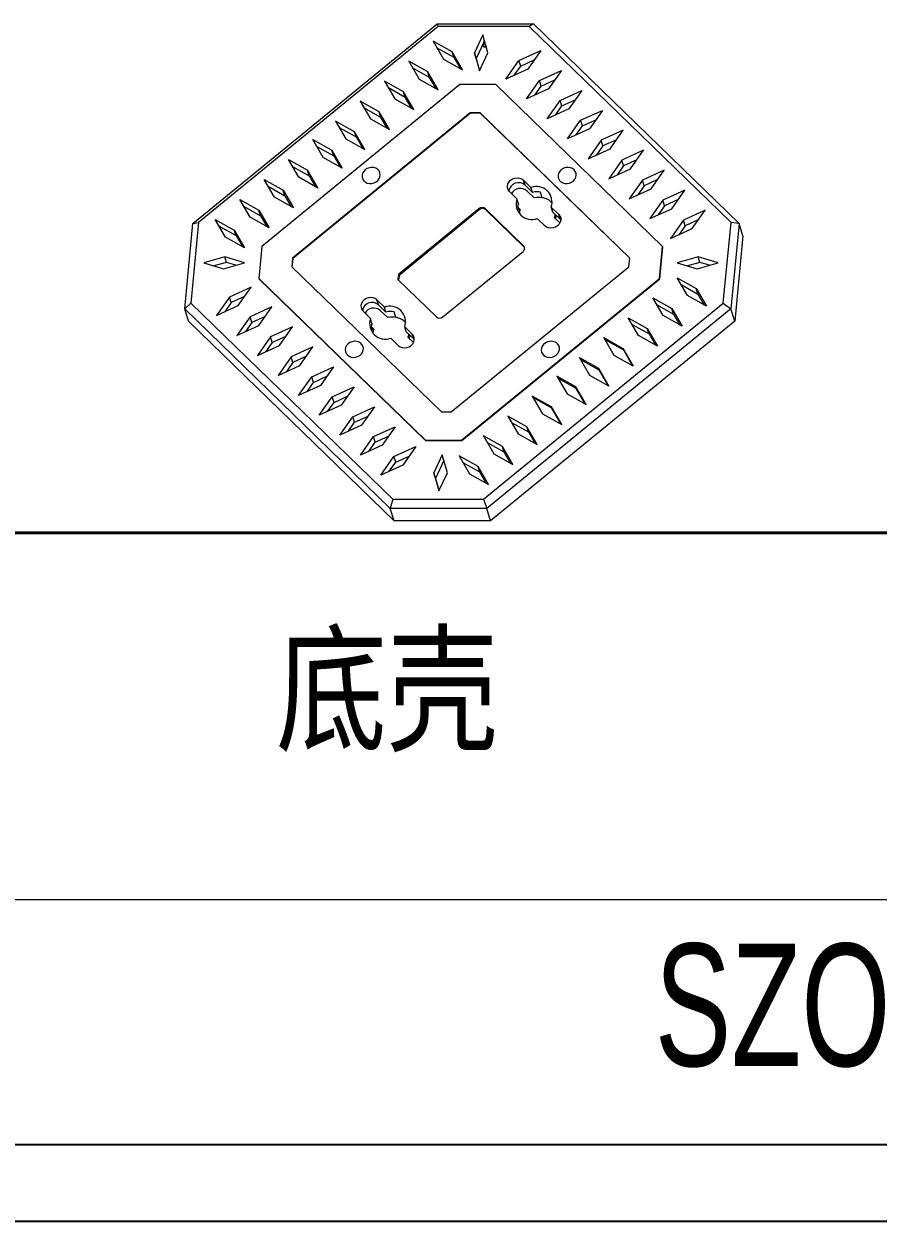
# Model space of a CAD drawing. Header units: inches. Extents: x 1584 to 2535, y 573 to 885.
# Drawn here: x 2353.6 to 2436.6, y 573 to 689.3 of the extents above; entities that cross this region are included whole.
import ezdxf

# ---------------------------------------------------------------- set-up
doc = ezdxf.new("R2010")
doc.units = ezdxf.units.IN
doc.layers.add('文字', color=81, linetype='Continuous')
doc.layers.add('粗实线', color=7, linetype='Continuous', lineweight=30)
doc.layers.add('细实线', color=3, linetype='Continuous', lineweight=9)
doc.styles.add('宋体', font='', dxfattribs={"width": 0.8, "height": 3.5})
doc.styles.add('长仿宋', font='', dxfattribs={"width": 0.7, "height": 4})
doc.styles.get('宋体').set_extended_font_data('SimSun')
doc.styles.get('长仿宋').set_extended_font_data('SimSun')

msp = doc.modelspace()

# ---------------------------------------------------------------- linework, layer by layer
at = {"color": 7, "linetype": 'Continuous', "lineweight": 15}
for p, q in [((2370.049, 669.874), (2393.758, 689.253)), ((2393.874, 688.992), (2370.585, 669.957)), ((2393.758, 689.253), (2393.874, 688.992)), ((2393.758, 689.253), (2403.118, 689.252)), ((2402.685, 688.992), (2393.874, 688.992)), ((2403.118, 689.252), (2402.685, 688.992)), ((2422.297, 669.954), (2402.685, 688.992)), ((2403.118, 689.252), (2423.085, 669.871)), ((2393.385, 687.572), (2394.387, 685.842)), ((2395.234, 686.534), (2393.385, 687.572)), ((2398.204, 688.209), (2397.372, 686.447)), ((2398.32, 687.552), (2397.542, 685.903)), ((2398.695, 686.447), (2398.204, 688.209)), ((2398.273, 687.064), (2398.334, 687.688)), ((2398.334, 687.688), (2398.343, 687.709)), ((2395.404, 685.99), (2393.77, 686.907)), ((2396.237, 684.803), (2395.234, 686.534)), ((2395.404, 685.99), (2395.234, 686.534)), ((2397.372, 686.447), (2397.863, 684.685)), ((2397.542, 685.903), (2397.372, 686.447)), ((2397.863, 684.685), (2398.695, 686.447)), ((2398.294, 686.999), (2398.273, 687.064)), ((2398.494, 687.064), (2398.273, 687.064)), ((2398.514, 686.999), (2398.294, 686.999)), ((2398.501, 687.142), (2398.494, 687.064)), ((2398.514, 686.999), (2398.494, 687.064)), ((2398.521, 687.071), (2398.514, 686.999)), ((2401.705, 685.703), (2403.827, 686.672)), ((2403.827, 686.672), (2402.561, 684.872)), ((2391.014, 685.634), (2392.016, 683.904)), ((2392.863, 684.596), (2391.014, 685.634)), ((2394.387, 685.842), (2396.237, 684.803)), ((2396.021, 684.925), (2395.404, 685.99)), ((2397.542, 685.903), (2397.875, 684.709)), ((2400.44, 683.903), (2401.705, 685.703)), ((2401.254, 684.275), (2401.875, 685.159)), ((2401.875, 685.159), (2401.705, 685.703)), ((2401.875, 685.159), (2403.182, 685.756)), ((2393.033, 684.052), (2391.399, 684.969)), ((2392.016, 683.904), (2393.866, 682.866)), ((2393.866, 682.866), (2392.863, 684.596)), ((2393.033, 684.052), (2392.863, 684.596)), ((2393.65, 682.987), (2393.033, 684.052)), ((2402.561, 684.872), (2400.44, 683.903)), ((2403.702, 683.765), (2405.824, 684.734)), ((2405.824, 684.734), (2404.558, 682.934)), ((2395.962, 683.358), (2376.742, 667.648)), ((2388.643, 683.696), (2389.645, 681.966)), ((2390.492, 682.658), (2388.643, 683.696)), ((2390.662, 682.114), (2389.028, 683.031)), ((2399.473, 683.358), (2395.962, 683.358)), ((2415.659, 667.647), (2399.473, 683.358)), ((2402.436, 681.965), (2403.702, 683.765)), ((2404.558, 682.934), (2402.436, 681.965)), ((2403.251, 682.337), (2403.872, 683.221)), ((2403.872, 683.221), (2403.702, 683.765)), ((2403.872, 683.221), (2405.179, 683.818)), ((2405.699, 681.827), (2407.82, 682.796)), ((2407.82, 682.796), (2406.555, 680.996)), ((2386.272, 681.758), (2387.274, 680.028)), ((2388.121, 680.72), (2386.272, 681.758)), ((2389.645, 681.966), (2391.495, 680.928)), ((2391.495, 680.928), (2390.492, 682.658)), ((2390.662, 682.114), (2390.492, 682.658)), ((2391.279, 681.049), (2390.662, 682.114)), ((2404.433, 680.027), (2405.699, 681.827)), ((2405.869, 681.282), (2405.699, 681.827)), ((2405.869, 681.282), (2407.176, 681.879)), ((2396.977, 680.617), (2379.721, 666.513)), ((2396.99, 680.574), (2379.734, 666.47)), ((2388.291, 680.176), (2386.657, 681.093)), ((2389.124, 678.99), (2388.121, 680.72)), ((2388.291, 680.176), (2388.121, 680.72)), ((2397.929, 680.617), (2396.977, 680.617)), ((2396.977, 680.617), (2396.99, 680.574)), ((2397.943, 680.574), (2396.99, 680.574)), ((2412.461, 666.512), (2397.929, 680.617)), ((2397.929, 680.617), (2397.943, 680.574)), ((2412.459, 666.484), (2397.943, 680.574)), ((2406.555, 680.996), (2404.433, 680.027)), ((2405.247, 680.399), (2405.869, 681.282)), ((2407.696, 679.889), (2409.817, 680.858)), ((2409.817, 680.858), (2408.551, 679.058)), ((2383.901, 679.821), (2384.904, 678.09)), ((2385.75, 678.782), (2383.901, 679.821)), ((2387.274, 680.028), (2389.124, 678.99)), ((2388.908, 679.111), (2388.291, 680.176)), ((2406.43, 678.089), (2407.696, 679.889)), ((2407.244, 678.461), (2407.865, 679.344)), ((2407.865, 679.344), (2407.696, 679.889)), ((2407.865, 679.344), (2409.173, 679.941)), ((2381.699, 678.021), (2383.549, 676.983)), ((2382.702, 676.291), (2381.699, 678.021)), ((2385.92, 678.238), (2384.286, 679.155)), ((2384.904, 678.09), (2386.753, 677.052)), ((2386.753, 677.052), (2385.75, 678.782)), ((2385.92, 678.238), (2385.75, 678.782)), ((2386.537, 677.173), (2385.92, 678.238)), ((2408.551, 679.058), (2406.43, 678.089)), ((2411.814, 678.919), (2409.692, 677.95)), ((2410.548, 677.12), (2411.814, 678.919)), ((2382.085, 677.356), (2383.719, 676.438)), ((2383.549, 676.983), (2384.552, 675.252)), ((2383.719, 676.438), (2383.549, 676.983)), ((2409.692, 677.95), (2408.427, 676.151)), ((2408.427, 676.151), (2410.548, 677.12)), ((2409.862, 677.406), (2409.241, 676.523)), ((2409.862, 677.406), (2409.692, 677.95)), ((2411.169, 678.003), (2409.862, 677.406)), ((2413.81, 676.981), (2411.689, 676.012)), ((2412.545, 675.182), (2413.81, 676.981)), ((2379.328, 676.083), (2381.178, 675.045)), ((2380.331, 674.353), (2379.328, 676.083)), ((2384.552, 675.252), (2382.702, 676.291)), ((2383.719, 676.438), (2384.336, 675.373)), ((2411.689, 676.012), (2410.423, 674.213)), ((2411.859, 675.468), (2411.689, 676.012)), ((2413.166, 676.065), (2411.859, 675.468)), ((2379.714, 675.418), (2381.348, 674.5)), ((2381.178, 675.045), (2382.181, 673.314)), ((2381.348, 674.5), (2381.178, 675.045)), ((2410.423, 674.213), (2412.545, 675.182)), ((2411.859, 675.468), (2411.238, 674.585)), ((2415.807, 675.043), (2413.686, 674.074)), ((2414.541, 673.244), (2415.807, 675.043)), ((2376.957, 674.145), (2378.807, 673.107)), ((2377.96, 672.415), (2376.957, 674.145)), ((2377.343, 673.48), (2378.977, 672.563)), ((2382.181, 673.314), (2380.331, 674.353)), ((2381.348, 674.5), (2381.965, 673.435)), ((2402.143, 674.075), (2402.866, 673.373)), ((2402.292, 673.596), (2402.143, 674.075)), ((2402.292, 673.596), (2403.015, 672.894)), ((2403.015, 672.894), (2402.866, 673.373)), ((2413.686, 674.074), (2412.42, 672.275)), ((2413.856, 673.53), (2413.234, 672.647)), ((2413.856, 673.53), (2413.686, 674.074)), ((2415.163, 674.127), (2413.856, 673.53)), ((2374.586, 672.207), (2376.436, 671.169)), ((2375.589, 670.477), (2374.586, 672.207)), ((2379.81, 671.376), (2377.96, 672.415)), ((2378.807, 673.107), (2379.81, 671.376)), ((2378.977, 672.563), (2378.807, 673.107)), ((2378.977, 672.563), (2379.594, 671.498)), ((2401.511, 672.265), (2400.788, 672.967)), ((2401.661, 671.786), (2401.511, 672.265)), ((2402.462, 673.052), (2403.185, 672.349)), ((2403.974, 672.375), (2403.804, 672.919)), ((2412.42, 672.275), (2414.541, 673.244)), ((2417.804, 673.105), (2415.682, 672.136)), ((2416.538, 671.305), (2417.804, 673.105)), ((2374.972, 671.542), (2376.606, 670.625)), ((2376.436, 671.169), (2377.439, 669.438)), ((2376.606, 670.625), (2376.436, 671.169)), ((2397.82, 671.306), (2390.029, 664.939)), ((2397.854, 671.197), (2390.063, 664.83)), ((2397.854, 671.197), (2397.82, 671.306)), ((2402.152, 667.707), (2398.444, 671.306)), ((2398.444, 671.306), (2398.477, 671.197)), ((2402.186, 667.598), (2398.477, 671.197)), ((2401.79, 671.129), (2401.559, 671.354)), ((2401.83, 671.242), (2401.576, 671.489)), ((2404.842, 671.454), (2405.565, 670.752)), ((2404.992, 670.975), (2404.842, 671.454)), ((2415.682, 672.136), (2414.417, 670.337)), ((2414.417, 670.337), (2416.538, 671.305)), ((2415.852, 671.592), (2415.231, 670.708)), ((2415.852, 671.592), (2415.682, 672.136)), ((2417.159, 672.189), (2415.852, 671.592)), ((2419.8, 671.167), (2417.679, 670.198)), ((2418.535, 669.367), (2419.8, 671.167)), ((2369.247, 661.568), (2370.049, 669.874)), ((2370.585, 669.957), (2369.83, 662.138)), ((2370.049, 669.874), (2370.585, 669.957)), ((2372.215, 670.269), (2374.065, 669.231)), ((2373.218, 668.539), (2372.215, 670.269)), ((2377.439, 669.438), (2375.589, 670.477)), ((2376.606, 670.625), (2377.223, 669.56)), ((2404.211, 669.645), (2403.487, 670.347)), ((2404.992, 670.975), (2405.715, 670.273)), ((2405.161, 670.431), (2405.687, 669.921)), ((2405.715, 670.273), (2405.565, 670.752)), ((2405.715, 670.273), (2405.772, 670.211)), ((2417.679, 670.198), (2416.413, 668.398)), ((2417.849, 669.654), (2417.679, 670.198)), ((2419.156, 670.251), (2417.849, 669.654)), ((2421.542, 662.135), (2422.297, 669.954)), ((2423.085, 669.871), (2422.283, 661.565)), ((2423.085, 669.871), (2422.297, 669.954)), ((2423.458, 668.674), (2423.085, 669.871)), ((2372.601, 669.604), (2374.235, 668.687)), ((2374.065, 669.231), (2375.068, 667.501)), ((2374.235, 668.687), (2374.065, 669.231)), ((2416.413, 668.398), (2418.535, 669.367)), ((2417.849, 669.654), (2417.228, 668.77)), ((2375.068, 667.501), (2373.218, 668.539)), ((2374.235, 668.687), (2374.852, 667.622)), ((2376.742, 667.648), (2376.441, 664.532)), ((2402.186, 667.598), (2402.152, 667.707)), ((2415.358, 664.531), (2415.659, 667.647)), ((2415.372, 664.487), (2415.673, 667.603)), ((2415.659, 667.647), (2415.673, 667.603)), ((2423.458, 668.674), (2422.656, 660.368)), ((2373.132, 666.634), (2371.09, 666.047)), ((2375.061, 666.047), (2373.132, 666.634)), ((2373.302, 666.09), (2373.132, 666.634)), ((2379.721, 666.513), (2379.639, 665.668)), ((2379.734, 666.47), (2379.655, 665.652)), ((2379.721, 666.513), (2379.734, 666.47)), ((2394.308, 660.786), (2402.098, 667.153)), ((2412.38, 665.666), (2412.461, 666.512)), ((2419.109, 666.632), (2417.067, 666.045)), ((2421.038, 666.045), (2419.109, 666.632)), ((2419.279, 666.088), (2419.109, 666.632)), ((2371.09, 666.047), (2373.019, 665.46)), ((2373.302, 666.09), (2372.092, 665.742)), ((2373.019, 665.46), (2375.061, 666.047)), ((2374.229, 665.808), (2373.302, 666.09)), ((2379.639, 665.668), (2394.171, 651.562)), ((2395.124, 651.562), (2412.38, 665.666)), ((2417.067, 666.045), (2418.995, 665.458)), ((2419.279, 666.088), (2418.068, 665.74)), ((2418.995, 665.458), (2421.038, 666.045)), ((2420.206, 665.806), (2419.279, 666.088)), ((2376.441, 664.532), (2392.627, 648.821)), ((2376.441, 664.532), (2376.455, 664.489)), ((2376.455, 664.489), (2392.641, 648.778)), ((2389.976, 664.385), (2390.029, 664.939)), ((2389.976, 664.385), (2393.684, 660.786)), ((2390.063, 664.83), (2390.016, 664.346)), ((2390.029, 664.939), (2390.063, 664.83)), ((2396.138, 648.821), (2415.358, 664.531)), ((2396.152, 648.777), (2415.372, 664.487)), ((2415.358, 664.531), (2415.372, 664.487)), ((2418.063, 662.861), (2417.06, 664.592)), ((2417.06, 664.592), (2418.909, 663.553)), ((2375.714, 663.694), (2373.593, 662.725)), ((2374.448, 661.894), (2375.714, 663.694)), ((2417.445, 663.926), (2419.079, 663.009)), ((2418.909, 663.553), (2419.912, 661.823)), ((2419.079, 663.009), (2418.909, 663.553)), ((2419.079, 663.009), (2419.696, 661.944)), ((2369.83, 662.138), (2369.247, 661.568)), ((2369.83, 662.138), (2389.443, 643.1)), ((2373.593, 662.725), (2372.327, 660.925)), ((2372.327, 660.925), (2374.448, 661.894)), ((2373.763, 662.18), (2373.141, 661.297)), ((2373.763, 662.18), (2373.593, 662.725)), ((2375.07, 662.777), (2373.763, 662.18)), ((2377.711, 661.756), (2375.589, 660.787)), ((2376.445, 659.956), (2377.711, 661.756)), ((2388.64, 661.745), (2387.917, 662.447)), ((2388.066, 661.968), (2387.917, 662.447)), ((2388.79, 661.266), (2388.066, 661.968)), ((2388.79, 661.266), (2388.64, 661.745)), ((2398.254, 643.1), (2421.542, 662.135)), ((2415.692, 660.923), (2414.689, 662.654)), ((2414.689, 662.654), (2416.538, 661.615)), ((2415.074, 661.988), (2416.708, 661.071)), ((2419.912, 661.823), (2418.063, 662.861)), ((2421.542, 662.135), (2422.283, 661.565)), ((2389.214, 642.186), (2369.247, 661.568)), ((2369.62, 660.37), (2369.247, 661.568)), ((2375.589, 660.787), (2374.324, 658.987)), ((2375.759, 660.242), (2375.589, 660.787)), ((2377.066, 660.839), (2375.759, 660.242)), ((2386.562, 661.34), (2387.285, 660.638)), ((2387.435, 660.159), (2387.285, 660.638)), ((2388.96, 660.722), (2388.236, 661.424)), ((2389.749, 660.748), (2389.579, 661.292)), ((2422.283, 661.565), (2398.573, 642.186)), ((2413.321, 658.985), (2412.318, 660.716)), ((2412.318, 660.716), (2414.167, 659.677)), ((2417.541, 659.885), (2415.692, 660.923)), ((2416.538, 661.615), (2417.541, 659.885)), ((2416.708, 661.071), (2416.538, 661.615)), ((2416.708, 661.071), (2417.326, 660.006)), ((2422.656, 660.368), (2422.283, 661.565)), ((2389.588, 640.989), (2369.62, 660.37)), ((2374.324, 658.987), (2376.445, 659.956)), ((2375.759, 660.242), (2375.138, 659.359)), ((2379.707, 659.817), (2377.586, 658.848)), ((2378.442, 658.018), (2379.707, 659.817)), ((2387.333, 659.726), (2387.565, 659.501)), ((2387.35, 659.861), (2387.605, 659.614)), ((2391.34, 659.125), (2390.616, 659.827)), ((2390.766, 659.348), (2390.616, 659.827)), ((2422.656, 660.368), (2398.947, 640.989)), ((2412.703, 660.05), (2414.337, 659.133)), ((2414.167, 659.677), (2415.17, 657.947)), ((2414.337, 659.133), (2414.167, 659.677)), ((2377.586, 658.848), (2376.32, 657.049)), ((2377.756, 658.304), (2377.135, 657.421)), ((2377.756, 658.304), (2377.586, 658.848)), ((2379.063, 658.901), (2377.756, 658.304)), ((2389.262, 658.719), (2389.985, 658.017)), ((2391.489, 658.646), (2390.766, 659.348)), ((2391.461, 658.294), (2390.936, 658.804)), ((2391.489, 658.646), (2391.34, 659.125)), ((2391.546, 658.584), (2391.489, 658.646)), ((2410.95, 657.047), (2409.947, 658.778)), ((2409.947, 658.778), (2411.797, 657.739)), ((2410.055, 658.591), (2411.844, 657.587)), ((2415.17, 657.947), (2413.321, 658.985)), ((2414.337, 659.133), (2414.955, 658.068)), ((2376.32, 657.049), (2378.442, 658.018)), ((2381.704, 657.879), (2379.583, 656.91)), ((2380.439, 656.08), (2381.704, 657.879)), ((2411.797, 657.739), (2412.799, 656.009)), ((2411.844, 657.587), (2411.797, 657.739)), ((2411.844, 657.587), (2412.739, 656.043)), ((2379.583, 656.91), (2378.317, 655.111)), ((2378.317, 655.111), (2380.439, 656.08)), ((2379.753, 656.366), (2379.131, 655.483)), ((2379.753, 656.366), (2379.583, 656.91)), ((2381.06, 656.963), (2379.753, 656.366)), ((2381.579, 654.972), (2383.701, 655.941)), ((2383.701, 655.941), (2382.435, 654.142)), ((2408.579, 655.109), (2407.576, 656.84)), ((2407.576, 656.84), (2409.426, 655.801)), ((2407.684, 656.653), (2409.473, 655.649)), ((2412.799, 656.009), (2410.95, 657.047)), ((2380.314, 653.173), (2381.579, 654.972)), ((2381.749, 654.428), (2381.579, 654.972)), ((2381.749, 654.428), (2383.057, 655.025)), ((2407.224, 654.002), (2405.374, 655.04)), ((2405.374, 655.04), (2406.377, 653.31)), ((2407.272, 653.85), (2405.482, 654.854)), ((2410.428, 654.071), (2408.579, 655.109)), ((2409.426, 655.801), (2410.428, 654.071)), ((2409.473, 655.649), (2409.426, 655.801)), ((2409.473, 655.649), (2410.368, 654.105)), ((2382.435, 654.142), (2380.314, 653.173)), ((2381.128, 653.545), (2381.749, 654.428)), ((2383.576, 653.034), (2385.698, 654.003)), ((2385.698, 654.003), (2384.432, 652.203)), ((2408.227, 652.272), (2407.224, 654.002)), ((2407.272, 653.85), (2407.224, 654.002)), ((2408.166, 652.305), (2407.272, 653.85)), ((2382.311, 651.235), (2383.576, 653.034)), ((2383.125, 651.606), (2383.746, 652.49)), ((2383.746, 652.49), (2383.576, 653.034)), ((2383.746, 652.49), (2385.053, 653.087)), ((2404.853, 652.064), (2403.003, 653.102)), ((2403.003, 653.102), (2404.006, 651.372)), ((2404.901, 651.912), (2403.111, 652.916)), ((2406.377, 653.31), (2408.227, 652.272)), ((2384.432, 652.203), (2382.311, 651.235)), ((2385.573, 651.096), (2387.694, 652.065)), ((2387.694, 652.065), (2386.429, 650.265)), ((2394.171, 651.562), (2395.124, 651.562)), ((2404.006, 651.372), (2405.856, 650.334)), ((2405.856, 650.334), (2404.853, 652.064)), ((2404.901, 651.912), (2404.853, 652.064)), ((2405.795, 650.368), (2404.901, 651.912)), ((2384.307, 649.296), (2385.573, 651.096)), ((2386.429, 650.265), (2384.307, 649.296)), ((2385.121, 649.668), (2385.743, 650.552)), ((2385.743, 650.552), (2385.573, 651.096)), ((2385.743, 650.552), (2387.05, 651.149)), ((2387.57, 649.158), (2389.691, 650.127)), ((2389.691, 650.127), (2388.425, 648.327)), ((2402.482, 650.126), (2400.632, 651.164)), ((2400.632, 651.164), (2401.635, 649.434)), ((2402.652, 649.582), (2401.018, 650.499)), ((2403.485, 648.396), (2402.482, 650.126)), ((2402.652, 649.582), (2402.482, 650.126)), ((2386.304, 647.358), (2387.57, 649.158)), ((2387.739, 648.614), (2387.57, 649.158)), ((2387.739, 648.614), (2389.047, 649.211)), ((2400.111, 648.188), (2398.261, 649.227)), ((2398.261, 649.227), (2399.264, 647.496)), ((2401.635, 649.434), (2403.485, 648.396)), ((2403.269, 648.517), (2402.652, 649.582)), ((2388.425, 648.327), (2386.304, 647.358)), ((2387.118, 647.73), (2387.739, 648.614)), ((2389.566, 647.22), (2391.688, 648.189)), ((2391.688, 648.189), (2390.422, 646.389)), ((2392.627, 648.821), (2396.138, 648.821)), ((2392.627, 648.821), (2392.641, 648.778)), ((2392.641, 648.778), (2396.152, 648.777)), ((2396.138, 648.821), (2396.152, 648.777)), ((2400.281, 647.644), (2398.647, 648.561)), ((2401.114, 646.458), (2400.111, 648.188)), ((2400.281, 647.644), (2400.111, 648.188)), ((2388.301, 645.42), (2389.566, 647.22)), ((2389.115, 645.792), (2389.736, 646.675)), ((2389.736, 646.675), (2389.566, 647.22)), ((2389.736, 646.675), (2391.043, 647.272)), ((2394.264, 647.407), (2393.432, 645.645)), ((2394.423, 646.839), (2393.602, 645.101)), ((2394.756, 645.645), (2394.264, 647.407)), ((2397.74, 646.25), (2395.891, 647.289)), ((2395.891, 647.289), (2396.893, 645.558)), ((2397.91, 645.706), (2396.276, 646.623)), ((2399.264, 647.496), (2401.114, 646.458)), ((2400.898, 646.579), (2400.281, 647.644)), ((2390.422, 646.389), (2388.301, 645.42)), ((2393.432, 645.645), (2393.924, 643.883)), ((2393.602, 645.101), (2393.432, 645.645)), ((2393.924, 643.883), (2394.756, 645.645)), ((2396.893, 645.558), (2398.743, 644.52)), ((2398.743, 644.52), (2397.74, 646.25)), ((2397.91, 645.706), (2397.74, 646.25)), ((2398.527, 644.641), (2397.91, 645.706)), ((2393.602, 645.101), (2393.922, 643.956)), ((2393.921, 643.95), (2393.933, 644.07)), ((2393.934, 643.904), (2393.921, 643.95)), ((2393.933, 644.07), (2394.012, 644.07)), ((2389.443, 643.1), (2389.214, 642.186)), ((2398.573, 642.186), (2389.214, 642.186)), ((2389.588, 640.989), (2389.214, 642.186)), ((2389.443, 643.1), (2398.254, 643.1)), ((2398.254, 643.1), (2398.573, 642.186)), ((2398.947, 640.989), (2398.573, 642.186)), ((2398.947, 640.989), (2389.588, 640.989))]:
    msp.add_line(p, q, dxfattribs=at)
for p, q in [((2105.051, 580.387), (2527.548, 580.387)), ((2093.631, 572.957), (2534.978, 572.957))]:
    msp.add_line(p, q)
at = {"color": 7, "linetype": 'Continuous', "lineweight": 15, "flags": 128}
for points in [[(2386.78, 675.088), (2386.629, 674.933), (2386.524, 674.753), (2386.471, 674.559), (2386.473, 674.364), (2386.53, 674.179), (2386.638, 674.016), (2386.792, 673.887), (2386.98, 673.798), (2387.192, 673.755), (2387.414, 673.761), (2387.631, 673.816), (2387.831, 673.916), (2388.001, 674.054), (2388.13, 674.223), (2388.21, 674.412), (2388.236, 674.608), (2388.206, 674.8), (2388.123, 674.974), (2387.99, 675.122), (2387.818, 675.232), (2387.616, 675.299), (2387.398, 675.317), (2387.177, 675.286), (2386.966, 675.208), (2386.78, 675.088)], [(2407.058, 675.087), (2406.895, 675.207), (2406.7, 675.285), (2406.484, 675.316), (2406.262, 675.298), (2406.048, 675.231), (2405.854, 675.121), (2405.693, 674.974), (2405.576, 674.799), (2405.509, 674.607), (2405.497, 674.411), (2405.541, 674.222), (2405.637, 674.053), (2405.78, 673.915), (2405.961, 673.815), (2406.168, 673.76), (2406.389, 673.754), (2406.609, 673.797), (2406.814, 673.886), (2406.993, 674.016), (2407.133, 674.178), (2407.225, 674.363), (2407.265, 674.558), (2407.249, 674.752), (2407.179, 674.932), (2407.058, 675.087)], [(2400.788, 672.967), (2400.663, 673.13), (2400.593, 673.318), (2400.583, 673.521), (2400.632, 673.724), (2400.739, 673.913), (2400.895, 674.075), (2401.089, 674.199), (2401.31, 674.277), (2401.541, 674.304), (2401.767, 674.277), (2401.972, 674.199), (2402.143, 674.075)], [(2405.565, 670.752), (2405.69, 670.59), (2405.76, 670.401), (2405.77, 670.199), (2405.721, 669.996), (2405.614, 669.807), (2405.459, 669.645), (2405.264, 669.52), (2405.043, 669.442), (2404.812, 669.415), (2404.587, 669.442), (2404.381, 669.52), (2404.211, 669.645)], [(2402.253, 667.508), (2402.235, 667.539), (2402.186, 667.598)], [(2387.917, 662.447), (2387.746, 662.572), (2387.541, 662.65), (2387.315, 662.677), (2387.084, 662.65), (2386.864, 662.572), (2386.669, 662.447), (2386.513, 662.285), (2386.407, 662.096), (2386.357, 661.894), (2386.368, 661.691), (2386.437, 661.502), (2386.562, 661.34)], [(2385.042, 657.092), (2385.205, 656.972), (2385.401, 656.894), (2385.616, 656.863), (2385.838, 656.882), (2386.053, 656.948), (2386.246, 657.058), (2386.407, 657.206), (2386.524, 657.38), (2386.591, 657.572), (2386.603, 657.768), (2386.559, 657.957), (2386.463, 658.126), (2386.32, 658.264), (2386.139, 658.364), (2385.932, 658.419), (2385.712, 658.425), (2385.492, 658.383), (2385.286, 658.293), (2385.108, 658.164), (2384.968, 658.001), (2384.875, 657.817), (2384.835, 657.621), (2384.851, 657.427), (2384.922, 657.247), (2385.042, 657.092)], [(2389.985, 658.017), (2390.156, 657.893), (2390.361, 657.815), (2390.587, 657.788), (2390.818, 657.815), (2391.038, 657.893), (2391.233, 658.017), (2391.389, 658.179), (2391.495, 658.368), (2391.545, 658.571), (2391.534, 658.774), (2391.464, 658.962), (2391.34, 659.125)], [(2405.321, 657.091), (2405.471, 657.246), (2405.576, 657.426), (2405.63, 657.62), (2405.628, 657.816), (2405.571, 658), (2405.462, 658.163), (2405.309, 658.293), (2405.12, 658.382), (2404.908, 658.424), (2404.687, 658.418), (2404.469, 658.364), (2404.269, 658.264), (2404.099, 658.125), (2403.97, 657.956), (2403.89, 657.767), (2403.864, 657.571), (2403.894, 657.38), (2403.978, 657.205), (2404.11, 657.057), (2404.282, 656.947), (2404.484, 656.881), (2404.702, 656.862), (2404.924, 656.893), (2405.134, 656.971), (2405.321, 657.091)]]:
    msp.add_lwpolyline(points, dxfattribs=at)
at = {"color": 7, "linetype": 'Continuous', "lineweight": 15}
for centre, radius, start, end in [((2401.664, 672.894), 0.942, 48.15964, 171.74212), ((2403.391, 671.937), 1.529, 341.60433, 110.10143), ((2401.836, 672.314), 0.967, 49.70567, 151.51808), ((2402.962, 671.783), 1.529, 161.60433, 290.10143), ((2403.474, 670.947), 2, 80.48475, 103.25133), ((2403.644, 670.403), 2, 80.48475, 103.25133), ((2403.733, 670.782), 1.611, 41.45581, 81.37586), ((2398.132, 670.942), 0.479, 49.3895, 130.60513), ((2398.165, 670.834), 0.479, 49.3895, 130.60513), ((2402.987, 671.247), 1.431, 157.88476, 186.38318), ((2403.205, 670.691), 1.481, 158.13397, 173.91083), ((2403.772, 670.987), 1.496, 338.18095, 350.03639), ((2403.881, 670.76), 1.454, 342.66135, 355.50967), ((2401.888, 667.453), 0.366, 305.05319, 43.91677), ((2387.438, 661.266), 0.942, 48.15964, 171.74212), ((2389.166, 660.309), 1.529, 341.60433, 110.10143), ((2387.611, 660.686), 0.967, 49.70567, 151.51808), ((2388.736, 660.155), 1.529, 161.60433, 290.10143), ((2389.248, 659.319), 2, 80.48475, 103.25133), ((2389.418, 658.775), 2, 80.48475, 103.25133), ((2389.501, 659.144), 1.623, 41.60127, 81.2304), ((2393.996, 661.15), 0.479, 229.3895, 310.60513), ((2388.761, 659.62), 1.431, 157.88476, 186.38318), ((2388.975, 659.064), 1.477, 158.11441, 173.93039), ((2389.547, 659.36), 1.496, 338.18095, 350.03639), ((2389.655, 659.132), 1.454, 342.66135, 355.50967)]:
    msp.add_arc(centre, radius, start, end, dxfattribs=at)
at = {"layer": '粗实线', "color": 7, "lineweight": 40}
msp.add_line((2527.548, 639.827), (2349.226, 639.827), dxfattribs=at)
at = {"layer": '细实线', "color": 7}
msp.add_line((2527.548, 604.163), (2260.065, 604.163), dxfattribs=at)

# ---------------------------------------------------------------- texts
at = {"layer": '文字', "color": 0, "insert": (2378.084, 629.565), "char_height": 9.9068, "width": 126.65459, "attachment_point": 1, "style": '宋体'}
msp.add_mtext('底壳', dxfattribs=at)
at = {"layer": '粗实线', "insert": (2414.9, 599.906), "char_height": 11.88813, "width": 133.31366, "attachment_point": 1, "style": '长仿宋'}
msp.add_mtext('{\\fSTXinwei|b0|i0|c134|p2;SZOMK}', dxfattribs=at)

doc.saveas('drawing.dxf')
